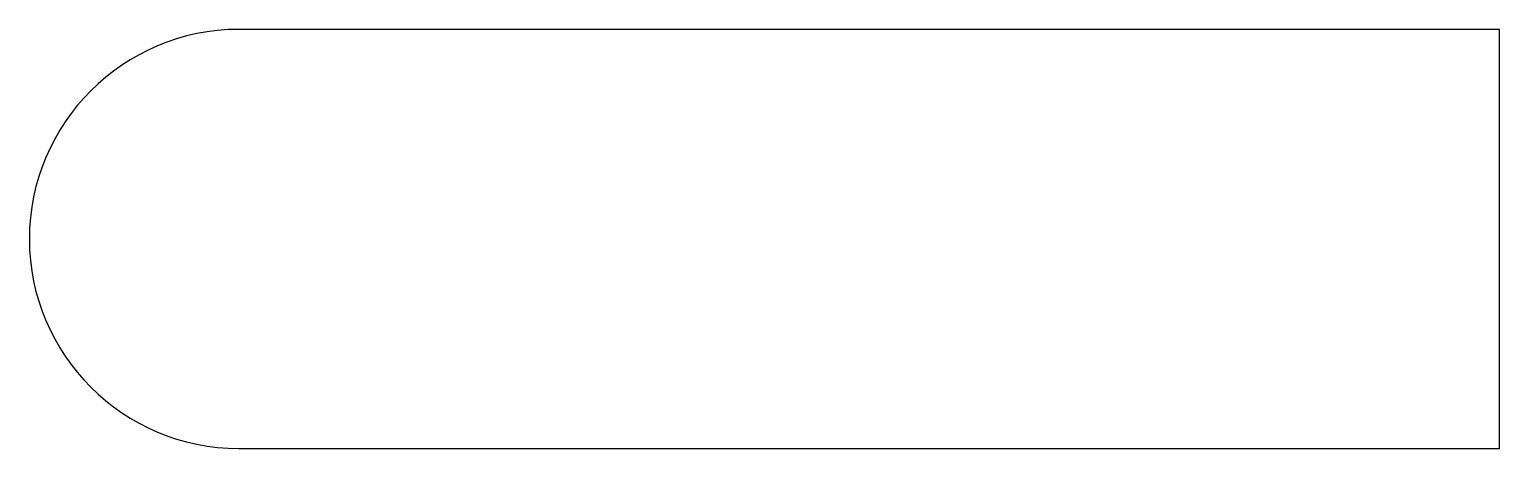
# Model space of a CAD drawing. Extents: x 252.4 to 301.5, y 231.1 to 245.1.
import ezdxf

# ---------------------------------------------------------------- set-up
doc = ezdxf.new("R2010")
doc.units = 0
doc.layers.get('0').update_dxf_attribs({"linetype": 'CONTINUOUS'})

msp = doc.modelspace()

# ---------------------------------------------------------------- linework, layer by layer
at = {"color": 5, "linetype": 'BYBLOCK'}
for p, q in [((301.522, 245.086), (259.422, 245.086)), ((301.522, 231.086), (301.522, 245.086)), ((252.422, 238.086), (252.422, 238.086)), ((259.422, 231.086), (301.522, 231.086))]:
    msp.add_line(p, q, dxfattribs=at)
for start, end in [(90, 180), (180, 270)]:
    msp.add_arc((259.422, 238.086), 7, start, end, dxfattribs=at)

doc.saveas('drawing.dxf')
